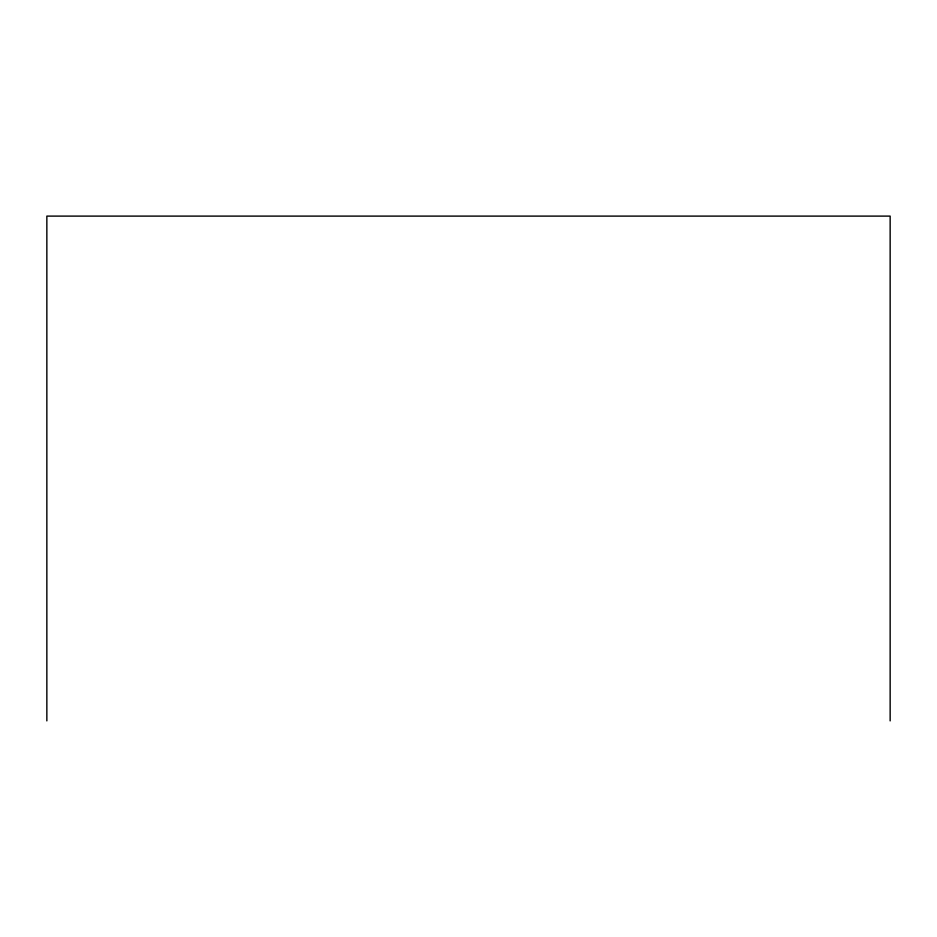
<?xml version="1.0" encoding="UTF-8"?>
<svg xmlns="http://www.w3.org/2000/svg" width="937" height="937" viewBox="0 0 937 937"><rect width="100%" height="100%" fill="white"/><g stroke="black" fill="none" stroke-linecap="round" stroke-linejoin="round"><path stroke-width="1.41" d="M890.15 720.893L890.15 216.107L46.85 216.107L46.85 720.893"/></g></svg>
